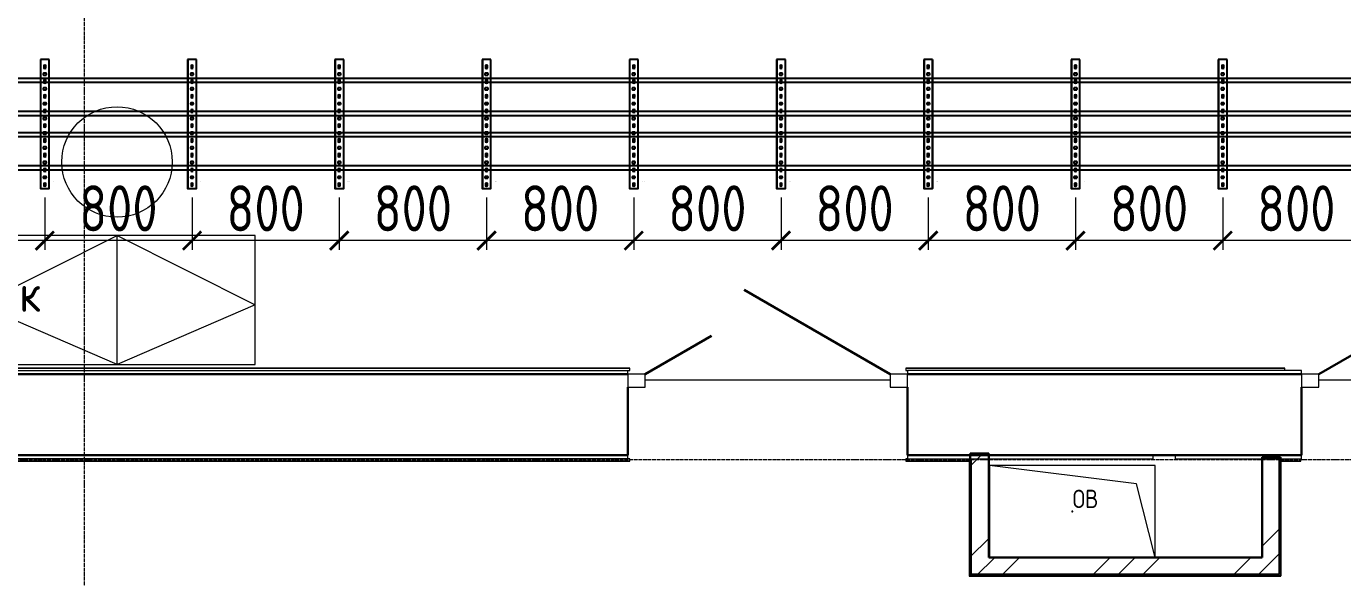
# Model space of a CAD drawing. Header units: millimetres. Extents: x -42533 to 645315, y 3457 to 82611.
# Drawn here: x 290381 to 297534, y 34129 to 37122 of the extents above; entities that cross this region are included whole.
import ezdxf
from ezdxf.enums import TextEntityAlignment as Align

# ---------------------------------------------------------------- set-up
doc = ezdxf.new("R2018")
doc.units = ezdxf.units.MM
doc.linetypes.add('ADSK_Линия сетки', pattern=[25, 20, -2.5, 0, -2.5])
for name, color, linetype in [('00_00_потолок_Панели из стали', 7, 'Continuous'), ('ЭОМ_Лотки авар.', 1, 'Continuous'), ('ЭОМ_Лотки рабочие', 5, 'Continuous')]:
    doc.layers.add(name, color=color, linetype=linetype)
for name, color, linetype, lineweight in [('Аннотация', 7, 'Continuous', 18), ('Двери', 7, 'Continuous', 9), ('Обобщенные модели', 7, 'Continuous', 18), ('Оси', 253, 'Continuous', 9), ('Перекрытие', 7, 'Continuous', 18), ('Стены внутренние', 7, 'Continuous', 18), ('Стены несущие', 7, 'Continuous', 30), ('Стены отделка', 7, 'Continuous', 30), ('Стены штриховка', 7, 'Continuous', 9), ('ТХ', 5, 'Continuous', 0), ('ШТРИХОВКА', 252, 'Continuous', 15)]:
    doc.layers.add(name, color=color, linetype=linetype, lineweight=lineweight)
doc.styles.add('GOST Common_4', font='GOST_Common.ttf', dxfattribs={"width": 0.9, "height": 200})
doc.styles.add('GOST Common_5', font='GOST_Common.ttf', dxfattribs={"width": 0.9, "height": 200})
doc.styles.get("Standard").update_dxf_attribs({"font": 'arial.ttf'})
doc.styles.add('М2', font='isocpeur.ttf', dxfattribs={"width": 0.8})
doc.dimstyles.new('М2-100', dxfattribs={"dimtxt": 250, "dimasz": 100, "dimexe": 50, "dimexo": 50, "dimgap": 50, "dimtad": 1, "dimdec": 0, "dimzin": 1, "dimtxsty": 'М2', "dimblk": 'ARCHTICK', "dimcen": 2.5, "dimdle": 50, "dimclre": 256, "dimclrt": 256, "dimadec": 0, "dimazin": 0, "dimtfac": 1, "dimtdec": 0, "dimtix": 1, "dimtmove": 1, "dimatfit": 3, "dimldrblk": 'NONE', "dimfxl": 1, "dimtolj": 1, "dimlwd": 9, "dimlwe": 9, "dimarcsym": 1})
pattern_1 = [(45, (507.34, 158.9), (-381.661, 381.661), []), (45, (642.3, 158.9), (0, 763.322), []), (45, (372.4, 158.9), (0, 763.322), [])]

# ---------------------------------------------------------------- blocks, each defined once
blk = doc.blocks.new('ТХ 3 этаж')
at = {"layer": 'ТХ', "color": 8, "lineweight": 0}
blk.add_lwpolyline([(17095, 8850.6), (18595, 8850.6), (18595, 9550.6), (17095, 9550.6), (17095, 8850.6), (17845, 8850.6), (17845, 9550.6), (18595, 9175.6), (17845, 8850.6), (17095, 9175.6), (17845, 9550.6)], dxfattribs=at)
blk.add_circle((17845, 9950.6), 300, dxfattribs=at)
blk = doc.blocks.new('План 3 этажа')
at = {"layer": 'Стены внутренние', "lineweight": 9}
h = blk.add_hatch(dxfattribs=at)
h.set_pattern_fill('FP_1', color=8, style=0, pattern_type=2)
h.set_pattern_definition(pattern_1)
h.paths.add_polyline_path([(15571.54, 7922.14), (15571.54, 8477.14), (15471.54, 8477.14), (15471.54, 7922.14)])
h = blk.add_hatch(dxfattribs=at)
h.set_pattern_fill('FP_1', color=8, style=0, pattern_type=2)
h.set_pattern_definition(pattern_1)
h.paths.add_polyline_path([(17157.343, 7922.14), (17157.343, 8467.14), (17057.343, 8467.14), (17057.343, 7922.14)])
h = blk.add_hatch(dxfattribs=at)
h.set_pattern_fill('FP_1', color=8, style=0, pattern_type=2)
h.set_pattern_definition(pattern_1)
h.paths.add_polyline_path([(16606.022, 7822.14), (17157.343, 7822.14), (17157.343, 7922.14), (15471.54, 7922.14), (15471.54, 7826.14), (15477.54, 7832.14), (15481.54, 7832.14), (15471.54, 7822.14), (16584.633, 7822.14)])
at = {"layer": 'Двери', "color": 8, "lineweight": 30}
for p, q in [((15035.343, 8917.14), (14242.929, 9374.64)), ((13705.343, 8917.14), (14064.743, 9124.64)), ((17366.343, 8917.14), (17725.743, 9124.64))]:
    blk.add_line(p, q, dxfattribs=at)
at = {"layer": 'Двери', "color": 8}
for p, q in [((13610.343, 8917.14), (13610.343, 8847.14)), ((13705.343, 8917.14), (13610.343, 8917.14)), ((13705.343, 8847.14), (13705.343, 8917.14)), ((15035.343, 8917.14), (15035.343, 8847.14)), ((15130.343, 8917.14), (15035.343, 8917.14)), ((15130.343, 8847.14), (15130.343, 8917.14)), ((17271.343, 8917.14), (17271.343, 8847.14)), ((17366.343, 8917.14), (17271.343, 8917.14)), ((17366.343, 8847.14), (17366.343, 8917.14)), ((13610.343, 8847.14), (13705.343, 8847.14)), ((15035.343, 8847.14), (15130.343, 8847.14)), ((17271.343, 8847.14), (17366.343, 8847.14))]:
    blk.add_line(p, q, dxfattribs=at)
at = {"layer": 'Обобщенные модели', "color": 8}
for p, q in [((15575.54, 8421.698), (15575.54, 7922.14)), ((16475.54, 8421.698), (15575.54, 8421.698)), ((16375.54, 8321.698), (15575.54, 8421.698)), ((15575.54, 8421.698), (15575.54, 7922.14)), ((16475.54, 8421.698), (15575.54, 8421.698)), ((16475.54, 7922.14), (16475.54, 8421.698)), ((16475.54, 7922.14), (16475.54, 8421.698)), ((16475.43, 7922.14), (16375.54, 8321.698))]:
    blk.add_line(p, q, dxfattribs=at)
for start, end in [(0, 180), (60, 180), (180, 0), (180, 285), (15, 30)]:
    blk.add_arc((16025.54, 8171.698), 2.5, start, end, dxfattribs=at)
at = {"layer": 'Оси', "color": 8, "linetype": 'ADSK_Линия сетки'}
for p, q in [((10656.908, -3523.688), (10656.908, 21256.876)), ((-10051.774, 8453.902), (56512.196, 8453.902))]:
    blk.add_line(p, q, dxfattribs=at)
at = {"layer": 'Перекрытие', "color": 8}
for p, q in [((13705.343, 8886.544), (15035.343, 8886.544)), ((17366.343, 8886.544), (18696.343, 8886.544))]:
    blk.add_line(p, q, dxfattribs=at)
at = {"layer": 'Стены несущие', "color": 8}
for p, q in [((8048.267, 8917.14), (10361.343, 8917.14)), ((10361.343, 8917.14), (13610.343, 8917.14)), ((15130.343, 8917.14), (17271.343, 8917.14)), ((13610.343, 8477.14), (13610.343, 8847.14)), ((15130.343, 8847.14), (15130.343, 8477.14)), ((17271.343, 8477.14), (17271.343, 8847.14)), ((13610.343, 8477.14), (8821.343, 8477.14)), ((17271.343, 8477.14), (15130.343, 8477.14)), ((15571.54, 8486.544), (15471.54, 8486.544)), ((15471.54, 8486.544), (15471.54, 7822.14)), ((15571.54, 7922.14), (15571.54, 8486.544)), ((17157.343, 8467.14), (17057.343, 8467.14)), ((17057.343, 8467.14), (17057.343, 7922.14)), ((17157.343, 7822.14), (17157.343, 8467.14)), ((17057.343, 7922.14), (15571.54, 7922.14)), ((15471.54, 7822.14), (17157.343, 7822.14))]:
    blk.add_line(p, q, dxfattribs=at)
at = {"layer": 'Стены отделка', "color": 8, "lineweight": 9}
for p, q in [((13620.343, 8949.14), (8872.527, 8949.14)), ((13620.343, 8937.14), (13620.343, 8949.14)), ((17181.343, 8949.14), (15120.343, 8949.14)), ((15120.343, 8949.14), (15120.343, 8937.14)), ((17181.343, 8937.14), (17181.343, 8949.14)), ((8047.343, 8937.14), (10361.343, 8937.14)), ((13610.343, 8917.14), (13610.343, 8937.14)), ((13610.343, 8937.14), (13620.343, 8937.14)), ((15120.343, 8937.14), (15130.343, 8937.14)), ((15130.343, 8937.14), (15130.343, 8917.14)), ((17271.343, 8937.14), (17181.343, 8937.14)), ((17271.343, 8917.14), (17271.343, 8937.14)), ((9342.343, 8445.14), (13620.343, 8445.14)), ((13610.343, 8457.14), (13610.343, 8477.14)), ((13620.343, 8457.14), (13610.343, 8457.14)), ((13620.343, 8445.14), (13620.343, 8457.14)), ((15130.343, 8457.14), (15120.343, 8457.14)), ((15120.343, 8457.14), (15120.343, 8445.14)), ((15120.343, 8445.14), (15465.54, 8445.14)), ((15130.343, 8477.14), (15130.343, 8457.14)), ((15465.54, 8445.14), (15465.54, 7822.14)), ((15477.54, 8457.14), (16464.633, 8457.14)), ((15477.54, 7832.14), (15477.54, 8457.14)), ((16464.633, 8457.14), (16464.633, 8477.14)), ((16584.633, 8477.14), (16584.633, 8457.14)), ((16584.633, 8457.14), (17271.343, 8457.14)), ((17147.343, 8457.14), (17147.343, 7832.14)), ((17159.343, 8445.14), (17267.343, 8445.14)), ((17159.343, 7822.14), (17159.343, 8445.14)), ((17267.343, 8445.14), (17267.343, 8457.14)), ((17271.343, 8457.14), (17271.343, 8477.14)), ((15467.54, 7820.14), (17157.343, 7820.14)), ((17147.343, 7832.14), (15477.54, 7832.14))]:
    blk.add_line(p, q, dxfattribs=at)
at = {"layer": 'Стены штриховка', "color": 8}
for p, q in [((13620.343, 8947.14), (8057.343, 8947.14)), ((17181.343, 8947.14), (15120.343, 8947.14)), ((10361.343, 8937.14), (13610.343, 8937.14)), ((17181.343, 8937.14), (15130.343, 8937.14)), ((13610.343, 8457.14), (9342.343, 8457.14)), ((9342.343, 8447.14), (13620.343, 8447.14)), ((15120.343, 8447.14), (15467.54, 8447.14)), ((15130.343, 8457.14), (15477.54, 8457.14)), ((15467.54, 8447.14), (15467.54, 7820.14)), ((17157.343, 8447.14), (17267.343, 8447.14)), ((15465.54, 7822.14), (17159.343, 7822.14)), ((15465.54, 7822.14), (15465.54, 7820.14)), ((15465.54, 7820.14), (15467.54, 7820.14)), ((17157.343, 7820.14), (17157.343, 7822.14)), ((17157.343, 7820.14), (17159.343, 7820.14)), ((17159.343, 7820.14), (17159.343, 7822.14))]:
    blk.add_line(p, q, dxfattribs=at)
at = {"layer": 'ЭОМ_Лотки рабочие'}
blk.add_blockref('ТХ 3 этаж', (-7010.895, 118.542), dxfattribs=at)
at = {"layer": 'Аннотация', "color": 8, "lineweight": 9, "attachment_point": 1, "line_spacing_factor": 1.022766}
for s, insert, char_height, width, style in [('\\pxt1.8,3.6,5.4,7.2,9,10.8,12.6,14.4,16.2,18,19.8,21.6,23.4,25.2,27,28.8,30.6,32.4,34.2,36,37.8,39.6,41.4,43.2,45,46.8,48.6,50.4,52.2,54,55.8,57.6;{Питьевой фонтанчик}', (9264.153, 9796.713), 200, 1619.1, 'GOST Common_5'), ('\\pxt3.6,7.2,10.8,14.4,18,21.6,25.2,28.8,32.4,36,39.6,43.2,46.8,50.4,54,57.6,61.2,64.8,68.4,72,75.6,79.2,82.8,86.4,90,93.6,97.2,100.8,104.4,108,111.6,115.2;{ОВ}', (16027.79, 8290.002), 100, 156.348, 'GOST Common_4')]:
    blk.add_mtext(s, dxfattribs=dict(at, insert=insert, char_height=char_height, width=width, style=style))
blk = doc.blocks.new('*U1329')
at = {"color": 0, "linetype": 'Continuous', "lineweight": 25}
for p, q in [((-78.8, -46976.1), (-78.8, 0)), ((78.8, -46976.1), (78.8, 0))]:
    blk.add_line(p, q, dxfattribs=at)
blk.add_lwpolyline([(100.8, -46976.1), (100.8, 0), (-100.8, 0), (-100.8, -46976.1)], close=True, dxfattribs=at)
at = {"color": 0, "flags": 9}
for tag, p in [('АРТИКУЛ', (-59.7, -11.8)), ('НАИМЕНОВАНИЕ', (-59.1, -7)), ('ПРИМЕЧАНИЕ', (-58.8, -17.3))]:
    blk.add_attdef(tag, text='', height=2.5, dxfattribs=at).set_placement(p, align=Align.TOP_LEFT)
at = {"color": 0, "lineweight": 30, "flags": 104}
for tag, p in [('ВЫСОТА', (-59.6, -20.9)), ('ДЛИНА', (-59.5, -36.1)), ('ТОЛЩИНА', (-59, -31)), ('ШИРИНА', (-58.9, -25.1))]:
    blk.add_attdef(tag, text='', height=2.5, dxfattribs=at).set_placement(p, align=Align.TOP_LEFT)
blk = doc.blocks.new('*U1334')
at = {"color": 0, "linetype": 'Continuous', "lineweight": 25}
for p, q in [((-78.8, -46398.7), (-78.8, 0)), ((78.8, -46398.7), (78.8, 0))]:
    blk.add_line(p, q, dxfattribs=at)
blk.add_lwpolyline([(100.8, -46398.7), (100.8, 0), (-100.8, 0), (-100.8, -46398.7)], close=True, dxfattribs=at)
at = {"color": 0, "flags": 9}
for tag, p in [('АРТИКУЛ', (-59.7, -11.8)), ('НАИМЕНОВАНИЕ', (-59.1, -7)), ('ПРИМЕЧАНИЕ', (-58.8, -17.3))]:
    blk.add_attdef(tag, text='', height=2.5, dxfattribs=at).set_placement(p, align=Align.TOP_LEFT)
at = {"color": 0, "lineweight": 30, "flags": 104}
for tag, p in [('ВЫСОТА', (-59.6, -20.9)), ('ДЛИНА', (-59.5, -36.1)), ('ТОЛЩИНА', (-59, -31)), ('ШИРИНА', (-58.9, -25.1))]:
    blk.add_attdef(tag, text='', height=2.5, dxfattribs=at).set_placement(p, align=Align.TOP_LEFT)
blk = doc.blocks.new('*U45')
at = {"color": 0, "linetype": 'ByBlock', "lineweight": -2}
for points in [[(24, -700), (24, 0), (-24, 0), (-24, -700)], [(-22.5, -700), (-22.5, 0)], [(22.5, -700), (22.5, 0)], [(-24, -700), (24, -700)]]:
    blk.add_lwpolyline(points, dxfattribs=at)
at = {"color": 254, "transparency": 33554483}
blk.add_lwpolyline([(0, 0.7), (0, -2.2)], dxfattribs=at)
at = {"color": 0, "linetype": 'ByBlock', "lineweight": -2}
for points in [[(-6.7, -54.8, 0.345739), (-6.7, -65.2), (6.7, -65.2, 0.345739), (6.7, -54.8)], [(-5.2, -13.3), (-5.2, -26.7, 0.345739), (5.2, -26.7), (5.2, -13.3, 0.345739)], [(-6.7, -134.8, 0.345739), (-6.7, -145.2), (6.7, -145.2, 0.345739), (6.7, -134.8)], [(-5.2, -93.3), (-5.2, -106.7, 0.345739), (5.2, -106.7), (5.2, -93.3, 0.345739)], [(-5.2, -173.3), (-5.2, -186.7, 0.345739), (5.2, -186.7), (5.2, -173.3, 0.345739)], [(-6.7, -214.8, 0.345739), (-6.7, -225.2), (6.7, -225.2, 0.345739), (6.7, -214.8)], [(-5.2, -253.3), (-5.2, -266.7, 0.345739), (5.2, -266.7), (5.2, -253.3, 0.345739)], [(-6.7, -294.8, 0.345739), (-6.7, -305.2), (6.7, -305.2, 0.345739), (6.7, -294.8)], [(-5.2, -333.3), (-5.2, -346.7, 0.345739), (5.2, -346.7), (5.2, -333.3, 0.345739)], [(-6.7, -374.8, 0.345739), (-6.7, -385.2), (6.7, -385.2, 0.345739), (6.7, -374.8)], [(-5.2, -413.3), (-5.2, -426.7, 0.345739), (5.2, -426.7), (5.2, -413.3, 0.345739)], [(-6.7, -454.8, 0.345739), (-6.7, -465.2), (6.7, -465.2, 0.345739), (6.7, -454.8)], [(-5.2, -493.3), (-5.2, -506.7, 0.345739), (5.2, -506.7), (5.2, -493.3, 0.345739)], [(-6.7, -534.8, 0.345739), (-6.7, -545.2), (6.7, -545.2, 0.345739), (6.7, -534.8)], [(-5.2, -573.3), (-5.2, -586.7, 0.345739), (5.2, -586.7), (5.2, -573.3, 0.345739)], [(-6.7, -614.8, 0.345739), (-6.7, -625.2), (6.7, -625.2, 0.345739), (6.7, -614.8)], [(-5.2, -653.3), (-5.2, -666.7, 0.345739), (5.2, -666.7), (5.2, -653.3, 0.345739)]]:
    blk.add_lwpolyline(points, format="xyb", close=True, dxfattribs=at)
at = {"flags": 9}
for tag, p in [('АРТИКУЛ', (-58.9, -24.5)), ('ПРИМЕЧАНИЕ', (-58.3, -30.8)), ('НАИМЕНОВАНИЕ', (-58.2, -19.4))]:
    blk.add_attdef(tag, p, '', height=2.5, dxfattribs=at)
at = {"lineweight": 30, "flags": 104}
blk.add_attdef('ДЛИНА', text='', height=2.5, dxfattribs=at).set_placement((-57.7, -34.6), align=Align.TOP_LEFT)
blk = doc.blocks.new('_ArchTick')
at = {"color": 0, "linetype": 'ByBlock', "lineweight": 70, "const_width": 0.15}
blk.add_lwpolyline([(-0.5, -0.5), (0.5, 0.5)], dxfattribs=at)
blk = doc.blocks.new('*D1531')
at = {"layer": '00_00_потолок_Панели из стали', "lineweight": 9, "transparency": 16777216}
for p, q in [((289680.7, 36192.2), (289680.7, 35908.8)), ((290480.9, 36191.6), (290480.9, 35908.8))]:
    blk.add_line(p, q, dxfattribs=at)
at = {"layer": '00_00_потолок_Панели из стали', "color": 0, "lineweight": 9, "transparency": 16777216}
blk.add_line((290530.9, 35958.8), (289630.7, 35958.8), dxfattribs=at)
at = {"layer": 'Defpoints', "color": 0, "transparency": 16777216}
for p in [(289680.7, 36242.2), (290480.9, 36241.6), (289680.7, 35958.8)]:
    blk.add_point(p, dxfattribs=at)
at = {"layer": '00_00_потолок_Панели из стали', "color": 0, "lineweight": 9, "transparency": 16777216, "xscale": 100, "yscale": 100, "zscale": 100, "rotation": 180}
blk.add_blockref('_ArchTick', (289680.7, 35958.8), dxfattribs=at)
at = {"layer": '00_00_потолок_Панели из стали', "color": 0, "lineweight": 9, "transparency": 16777216, "xscale": 100, "yscale": 100, "zscale": 100}
blk.add_blockref('_ArchTick', (290480.9, 35958.8), dxfattribs=at)
at = {"layer": '00_00_потолок_Панели из стали', "transparency": 16777216, "insert": (290080.8, 36133.8), "char_height": 250, "attachment_point": 5, "style": 'М2'}
blk.add_mtext('\\A1;800', dxfattribs=at)
blk = doc.blocks.new('_None')
blk = doc.blocks.new('*D1532')
at = {"layer": '00_00_потолок_Панели из стали', "lineweight": 9, "transparency": 16777216}
for p, q in [((290480.9, 36192.2), (290480.9, 35908.8)), ((291281.1, 36191.6), (291281.1, 35908.8))]:
    blk.add_line(p, q, dxfattribs=at)
at = {"layer": '00_00_потолок_Панели из стали', "color": 0, "lineweight": 9, "transparency": 16777216}
blk.add_line((291331.1, 35958.8), (290430.9, 35958.8), dxfattribs=at)
at = {"layer": 'Defpoints', "color": 0, "transparency": 16777216}
for p in [(290480.9, 36242.2), (291281.1, 36241.6), (290480.9, 35958.8)]:
    blk.add_point(p, dxfattribs=at)
at = {"layer": '00_00_потолок_Панели из стали', "color": 0, "lineweight": 9, "transparency": 16777216, "xscale": 100, "yscale": 100, "zscale": 100, "rotation": 180}
blk.add_blockref('_ArchTick', (290480.9, 35958.8), dxfattribs=at)
at = {"layer": '00_00_потолок_Панели из стали', "color": 0, "lineweight": 9, "transparency": 16777216, "xscale": 100, "yscale": 100, "zscale": 100}
blk.add_blockref('_ArchTick', (291281.1, 35958.8), dxfattribs=at)
at = {"layer": '00_00_потолок_Панели из стали', "transparency": 16777216, "insert": (290881, 36133.8), "char_height": 250, "attachment_point": 5, "style": 'М2'}
blk.add_mtext('\\A1;800', dxfattribs=at)
blk = doc.blocks.new('*D1559')
at = {"layer": '00_00_потолок_Панели из стали', "lineweight": 9, "transparency": 16777216}
for p, q in [((291281.1, 36192.2), (291281.1, 35908.8)), ((292081.3, 36191.6), (292081.3, 35908.8))]:
    blk.add_line(p, q, dxfattribs=at)
at = {"layer": '00_00_потолок_Панели из стали', "color": 0, "lineweight": 9, "transparency": 16777216}
blk.add_line((292131.3, 35958.8), (291231.1, 35958.8), dxfattribs=at)
at = {"layer": 'Defpoints', "color": 0, "transparency": 16777216}
for p in [(291281.1, 36242.2), (292081.3, 36241.6), (291281.1, 35958.8)]:
    blk.add_point(p, dxfattribs=at)
at = {"layer": '00_00_потолок_Панели из стали', "color": 0, "lineweight": 9, "transparency": 16777216, "xscale": 100, "yscale": 100, "zscale": 100, "rotation": 180}
blk.add_blockref('_ArchTick', (291281.1, 35958.8), dxfattribs=at)
at = {"layer": '00_00_потолок_Панели из стали', "color": 0, "lineweight": 9, "transparency": 16777216, "xscale": 100, "yscale": 100, "zscale": 100}
blk.add_blockref('_ArchTick', (292081.3, 35958.8), dxfattribs=at)
at = {"layer": '00_00_потолок_Панели из стали', "transparency": 16777216, "insert": (291681.2, 36133.8), "char_height": 250, "attachment_point": 5, "style": 'М2'}
blk.add_mtext('\\A1;800', dxfattribs=at)
blk = doc.blocks.new('*D1560')
at = {"layer": '00_00_потолок_Панели из стали', "lineweight": 9, "transparency": 16777216}
for p, q in [((292081.3, 36192.2), (292081.3, 35908.8)), ((292881.5, 36191.6), (292881.5, 35908.8))]:
    blk.add_line(p, q, dxfattribs=at)
at = {"layer": '00_00_потолок_Панели из стали', "color": 0, "lineweight": 9, "transparency": 16777216}
blk.add_line((292931.5, 35958.8), (292031.3, 35958.8), dxfattribs=at)
at = {"layer": 'Defpoints', "color": 0, "transparency": 16777216}
for p in [(292081.3, 36242.2), (292881.5, 36241.6), (292081.3, 35958.8)]:
    blk.add_point(p, dxfattribs=at)
at = {"layer": '00_00_потолок_Панели из стали', "color": 0, "lineweight": 9, "transparency": 16777216, "xscale": 100, "yscale": 100, "zscale": 100, "rotation": 180}
blk.add_blockref('_ArchTick', (292081.3, 35958.8), dxfattribs=at)
at = {"layer": '00_00_потолок_Панели из стали', "color": 0, "lineweight": 9, "transparency": 16777216, "xscale": 100, "yscale": 100, "zscale": 100}
blk.add_blockref('_ArchTick', (292881.5, 35958.8), dxfattribs=at)
at = {"layer": '00_00_потолок_Панели из стали', "transparency": 16777216, "insert": (292481.4, 36133.8), "char_height": 250, "attachment_point": 5, "style": 'М2'}
blk.add_mtext('\\A1;800', dxfattribs=at)
blk = doc.blocks.new('*D1561')
at = {"layer": '00_00_потолок_Панели из стали', "lineweight": 9, "transparency": 16777216}
for p, q in [((292881.5, 36192.2), (292881.5, 35908.8)), ((293681.7, 36191.6), (293681.7, 35908.8))]:
    blk.add_line(p, q, dxfattribs=at)
at = {"layer": '00_00_потолок_Панели из стали', "color": 0, "lineweight": 9, "transparency": 16777216}
blk.add_line((293731.7, 35958.8), (292831.5, 35958.8), dxfattribs=at)
at = {"layer": 'Defpoints', "color": 0, "transparency": 16777216}
for p in [(292881.5, 36242.2), (293681.7, 36241.6), (292881.5, 35958.8)]:
    blk.add_point(p, dxfattribs=at)
at = {"layer": '00_00_потолок_Панели из стали', "color": 0, "lineweight": 9, "transparency": 16777216, "xscale": 100, "yscale": 100, "zscale": 100, "rotation": 180}
blk.add_blockref('_ArchTick', (292881.5, 35958.8), dxfattribs=at)
at = {"layer": '00_00_потолок_Панели из стали', "color": 0, "lineweight": 9, "transparency": 16777216, "xscale": 100, "yscale": 100, "zscale": 100}
blk.add_blockref('_ArchTick', (293681.7, 35958.8), dxfattribs=at)
at = {"layer": '00_00_потолок_Панели из стали', "transparency": 16777216, "insert": (293281.6, 36133.8), "char_height": 250, "attachment_point": 5, "style": 'М2'}
blk.add_mtext('\\A1;800', dxfattribs=at)
blk = doc.blocks.new('*D1562')
at = {"layer": '00_00_потолок_Панели из стали', "lineweight": 9, "transparency": 16777216}
for p, q in [((293681.7, 36192.2), (293681.7, 35908.8)), ((294481.9, 36191.6), (294481.9, 35908.8))]:
    blk.add_line(p, q, dxfattribs=at)
at = {"layer": '00_00_потолок_Панели из стали', "color": 0, "lineweight": 9, "transparency": 16777216}
blk.add_line((294531.9, 35958.8), (293631.7, 35958.8), dxfattribs=at)
at = {"layer": 'Defpoints', "color": 0, "transparency": 16777216}
for p in [(293681.7, 36242.2), (294481.9, 36241.6), (293681.7, 35958.8)]:
    blk.add_point(p, dxfattribs=at)
at = {"layer": '00_00_потолок_Панели из стали', "color": 0, "lineweight": 9, "transparency": 16777216, "xscale": 100, "yscale": 100, "zscale": 100, "rotation": 180}
blk.add_blockref('_ArchTick', (293681.7, 35958.8), dxfattribs=at)
at = {"layer": '00_00_потолок_Панели из стали', "color": 0, "lineweight": 9, "transparency": 16777216, "xscale": 100, "yscale": 100, "zscale": 100}
blk.add_blockref('_ArchTick', (294481.9, 35958.8), dxfattribs=at)
at = {"layer": '00_00_потолок_Панели из стали', "transparency": 16777216, "insert": (294081.8, 36133.8), "char_height": 250, "attachment_point": 5, "style": 'М2'}
blk.add_mtext('\\A1;800', dxfattribs=at)
blk = doc.blocks.new('*D1563')
at = {"layer": '00_00_потолок_Панели из стали', "lineweight": 9, "transparency": 16777216}
for p, q in [((294481.9, 36192.2), (294481.9, 35908.8)), ((295282.1, 36191.6), (295282.1, 35908.8))]:
    blk.add_line(p, q, dxfattribs=at)
at = {"layer": '00_00_потолок_Панели из стали', "color": 0, "lineweight": 9, "transparency": 16777216}
blk.add_line((295332.1, 35958.8), (294431.9, 35958.8), dxfattribs=at)
at = {"layer": 'Defpoints', "color": 0, "transparency": 16777216}
for p in [(294481.9, 36242.2), (295282.1, 36241.6), (294481.9, 35958.8)]:
    blk.add_point(p, dxfattribs=at)
at = {"layer": '00_00_потолок_Панели из стали', "color": 0, "lineweight": 9, "transparency": 16777216, "xscale": 100, "yscale": 100, "zscale": 100, "rotation": 180}
blk.add_blockref('_ArchTick', (294481.9, 35958.8), dxfattribs=at)
at = {"layer": '00_00_потолок_Панели из стали', "color": 0, "lineweight": 9, "transparency": 16777216, "xscale": 100, "yscale": 100, "zscale": 100}
blk.add_blockref('_ArchTick', (295282.1, 35958.8), dxfattribs=at)
at = {"layer": '00_00_потолок_Панели из стали', "transparency": 16777216, "insert": (294882, 36133.8), "char_height": 250, "attachment_point": 5, "style": 'М2'}
blk.add_mtext('\\A1;800', dxfattribs=at)
blk = doc.blocks.new('*D1564')
at = {"layer": '00_00_потолок_Панели из стали', "lineweight": 9, "transparency": 16777216}
for p, q in [((295282.1, 36192.2), (295282.1, 35908.8)), ((296082.3, 36191.6), (296082.3, 35908.8))]:
    blk.add_line(p, q, dxfattribs=at)
at = {"layer": '00_00_потолок_Панели из стали', "color": 0, "lineweight": 9, "transparency": 16777216}
blk.add_line((296132.3, 35958.8), (295232.1, 35958.8), dxfattribs=at)
at = {"layer": 'Defpoints', "color": 0, "transparency": 16777216}
for p in [(295282.1, 36242.2), (296082.3, 36241.6), (295282.1, 35958.8)]:
    blk.add_point(p, dxfattribs=at)
at = {"layer": '00_00_потолок_Панели из стали', "color": 0, "lineweight": 9, "transparency": 16777216, "xscale": 100, "yscale": 100, "zscale": 100, "rotation": 180}
blk.add_blockref('_ArchTick', (295282.1, 35958.8), dxfattribs=at)
at = {"layer": '00_00_потолок_Панели из стали', "color": 0, "lineweight": 9, "transparency": 16777216, "xscale": 100, "yscale": 100, "zscale": 100}
blk.add_blockref('_ArchTick', (296082.3, 35958.8), dxfattribs=at)
at = {"layer": '00_00_потолок_Панели из стали', "transparency": 16777216, "insert": (295682.2, 36133.8), "char_height": 250, "attachment_point": 5, "style": 'М2'}
blk.add_mtext('\\A1;800', dxfattribs=at)
blk = doc.blocks.new('*D1565')
at = {"layer": '00_00_потолок_Панели из стали', "lineweight": 9, "transparency": 16777216}
for p, q in [((296082.3, 36192.2), (296082.3, 35908.8)), ((296882.5, 36191.6), (296882.5, 35908.8))]:
    blk.add_line(p, q, dxfattribs=at)
at = {"layer": '00_00_потолок_Панели из стали', "color": 0, "lineweight": 9, "transparency": 16777216}
blk.add_line((296932.5, 35958.8), (296032.3, 35958.8), dxfattribs=at)
at = {"layer": 'Defpoints', "color": 0, "transparency": 16777216}
for p in [(296082.3, 36242.2), (296882.5, 36241.6), (296082.3, 35958.8)]:
    blk.add_point(p, dxfattribs=at)
at = {"layer": '00_00_потолок_Панели из стали', "color": 0, "lineweight": 9, "transparency": 16777216, "xscale": 100, "yscale": 100, "zscale": 100, "rotation": 180}
blk.add_blockref('_ArchTick', (296082.3, 35958.8), dxfattribs=at)
at = {"layer": '00_00_потолок_Панели из стали', "color": 0, "lineweight": 9, "transparency": 16777216, "xscale": 100, "yscale": 100, "zscale": 100}
blk.add_blockref('_ArchTick', (296882.5, 35958.8), dxfattribs=at)
at = {"layer": '00_00_потолок_Панели из стали', "transparency": 16777216, "insert": (296482.4, 36133.8), "char_height": 250, "attachment_point": 5, "style": 'М2'}
blk.add_mtext('\\A1;800', dxfattribs=at)
blk = doc.blocks.new('*D1586')
at = {"layer": '00_00_потолок_Панели из стали', "lineweight": 9, "transparency": 16777216}
for p, q in [((296882.5, 36192.2), (296882.5, 35908.8)), ((297682.7, 36191.6), (297682.7, 35908.8))]:
    blk.add_line(p, q, dxfattribs=at)
at = {"layer": '00_00_потолок_Панели из стали', "color": 0, "lineweight": 9, "transparency": 16777216}
blk.add_line((297732.7, 35958.8), (296832.5, 35958.8), dxfattribs=at)
at = {"layer": 'Defpoints', "color": 0, "transparency": 16777216}
for p in [(296882.5, 36242.2), (297682.7, 36241.6), (296882.5, 35958.8)]:
    blk.add_point(p, dxfattribs=at)
at = {"layer": '00_00_потолок_Панели из стали', "color": 0, "lineweight": 9, "transparency": 16777216, "xscale": 100, "yscale": 100, "zscale": 100, "rotation": 180}
blk.add_blockref('_ArchTick', (296882.5, 35958.8), dxfattribs=at)
at = {"layer": '00_00_потолок_Панели из стали', "color": 0, "lineweight": 9, "transparency": 16777216, "xscale": 100, "yscale": 100, "zscale": 100}
blk.add_blockref('_ArchTick', (297682.7, 35958.8), dxfattribs=at)
at = {"layer": '00_00_потолок_Панели из стали', "transparency": 16777216, "insert": (297282.6, 36133.8), "char_height": 250, "attachment_point": 5, "style": 'М2'}
blk.add_mtext('\\A1;800', dxfattribs=at)

msp = doc.modelspace()

# ---------------------------------------------------------------- block references
at = {"layer": 'ШТРИХОВКА'}
msp.add_blockref('План 3 этажа', (280039.2, 26316.4), dxfattribs=at)
at = {"layer": 'ЭОМ_Лотки авар.', "color": 1, "rotation": 90}
msp.add_blockref('*U1334', (281601.3, 36738.1), dxfattribs=at)
at = {"layer": 'ЭОМ_Лотки рабочие'}
ref = msp.add_blockref('*U45', (290480.9, 36242.2), dxfattribs=dict(at, rotation=180))
lines = msp.add_mtext('700 мм', dxfattribs={"layer": '0', "insert": (290538.6, 36276.8), "char_height": 2.5, "attachment_point": 1, "rotation": 180})
ref.add_attrib('ДЛИНА', '', (290538.6, 36276.8)).embed_mtext(lines)
ref = msp.add_blockref('*U45', (291281.1, 36242.2), dxfattribs=dict(at, rotation=180))
lines = msp.add_mtext('700 мм', dxfattribs={"layer": '0', "insert": (291338.8, 36276.8), "char_height": 2.5, "attachment_point": 1, "rotation": 180})
ref.add_attrib('ДЛИНА', '', (291338.8, 36276.8)).embed_mtext(lines)
ref = msp.add_blockref('*U45', (292081.3, 36242.2), dxfattribs=dict(at, rotation=180))
lines = msp.add_mtext('700 мм', dxfattribs={"layer": '0', "insert": (292139, 36276.8), "char_height": 2.5, "attachment_point": 1, "rotation": 180})
ref.add_attrib('ДЛИНА', '', (292139, 36276.8)).embed_mtext(lines)
ref = msp.add_blockref('*U45', (292881.5, 36242.2), dxfattribs=dict(at, rotation=180))
lines = msp.add_mtext('700 мм', dxfattribs={"layer": '0', "insert": (292939.2, 36276.8), "char_height": 2.5, "attachment_point": 1, "rotation": 180})
ref.add_attrib('ДЛИНА', '', (292939.2, 36276.8)).embed_mtext(lines)
ref = msp.add_blockref('*U45', (293681.7, 36242.2), dxfattribs=dict(at, rotation=180))
lines = msp.add_mtext('700 мм', dxfattribs={"layer": '0', "insert": (293739.4, 36276.8), "char_height": 2.5, "attachment_point": 1, "rotation": 180})
ref.add_attrib('ДЛИНА', '', (293739.4, 36276.8)).embed_mtext(lines)
ref = msp.add_blockref('*U45', (294481.9, 36242.2), dxfattribs=dict(at, rotation=180))
lines = msp.add_mtext('700 мм', dxfattribs={"layer": '0', "insert": (294539.6, 36276.8), "char_height": 2.5, "attachment_point": 1, "rotation": 180})
ref.add_attrib('ДЛИНА', '', (294539.6, 36276.8)).embed_mtext(lines)
ref = msp.add_blockref('*U45', (295282.1, 36242.2), dxfattribs=dict(at, rotation=180))
lines = msp.add_mtext('700 мм', dxfattribs={"layer": '0', "insert": (295339.8, 36276.8), "char_height": 2.5, "attachment_point": 1, "rotation": 180})
ref.add_attrib('ДЛИНА', '', (295339.8, 36276.8)).embed_mtext(lines)
ref = msp.add_blockref('*U45', (296082.3, 36242.2), dxfattribs=dict(at, rotation=180))
lines = msp.add_mtext('700 мм', dxfattribs={"layer": '0', "insert": (296140, 36276.8), "char_height": 2.5, "attachment_point": 1, "rotation": 180})
ref.add_attrib('ДЛИНА', '', (296140, 36276.8)).embed_mtext(lines)
ref = msp.add_blockref('*U45', (296882.5, 36242.2), dxfattribs=dict(at, rotation=180))
lines = msp.add_mtext('700 мм', dxfattribs={"layer": '0', "insert": (296940.2, 36276.8), "char_height": 2.5, "attachment_point": 1, "rotation": 180})
ref.add_attrib('ДЛИНА', '', (296940.2, 36276.8)).embed_mtext(lines)
at = {"layer": 'ЭОМ_Лотки рабочие', "rotation": 90}
msp.add_blockref('*U1329', (281323.5, 36443.5), dxfattribs=at)

# ---------------------------------------------------------------- dimensions: what is measured, and where the dimension line sits
at = {"layer": '00_00_потолок_Панели из стали'}
for base, p1, p2, picture, middle in [((289680.7, 35958.8), (290480.9, 36241.6), (289680.7, 36242.2), '*D1531', (290080.8, 36133.8)), ((290480.9, 35958.8), (291281.1, 36241.6), (290480.9, 36242.2), '*D1532', (290881, 36133.8)), ((291281.1, 35958.8), (292081.3, 36241.6), (291281.1, 36242.2), '*D1559', (291681.2, 36133.8)), ((292081.3, 35958.8), (292881.5, 36241.6), (292081.3, 36242.2), '*D1560', (292481.4, 36133.8)), ((292881.5, 35958.8), (293681.7, 36241.6), (292881.5, 36242.2), '*D1561', (293281.6, 36133.8)), ((293681.7, 35958.8), (294481.9, 36241.6), (293681.7, 36242.2), '*D1562', (294081.8, 36133.8)), ((294481.9, 35958.8), (295282.1, 36241.6), (294481.9, 36242.2), '*D1563', (294882, 36133.8)), ((295282.1, 35958.8), (296082.3, 36241.6), (295282.1, 36242.2), '*D1564', (295682.2, 36133.8)), ((296082.3, 35958.8), (296882.5, 36241.6), (296082.3, 36242.2), '*D1565', (296482.4, 36133.8)), ((296882.5, 35958.8), (297682.7, 36241.6), (296882.5, 36242.2), '*D1586', (297282.6, 36133.8))]:
    dim = msp.add_linear_dim(base=base, p1=p1, p2=p2, dimstyle='М2-100', dxfattribs=at)
    dim.commit()
    dim.dimension.update_dxf_attribs({"geometry": picture, "text_midpoint": middle})

doc.saveas('drawing.dxf')
